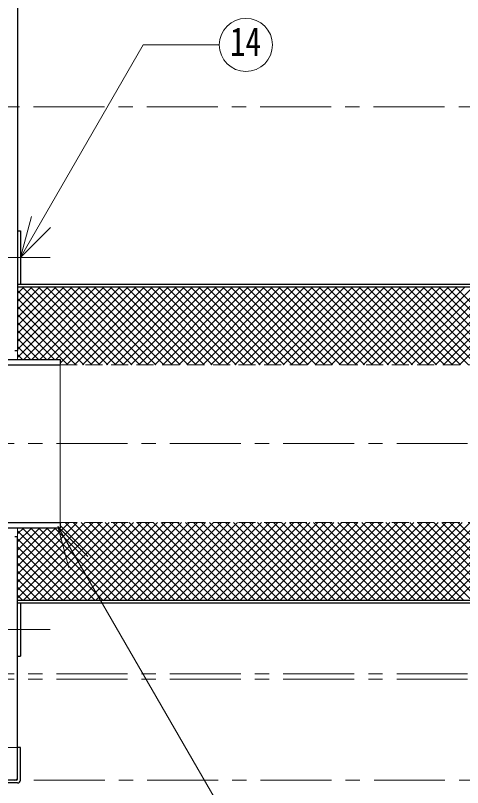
# Model space of a CAD drawing. Units: millimetres at full size, sheet at 1:8; details may follow other scales. Extents: x -1691 to 1549, y -1119 to 1129.
# Drawn here: x -452.3 to -200, y -739.1 to -303.2 of the extents above; entities that cross this region are included whole.
import ezdxf
from ezdxf.enums import TextEntityAlignment as Align

# ---------------------------------------------------------------- set-up
doc = ezdxf.new("R2010")
doc.units = ezdxf.units.MM
doc.header["$LTSCALE"] = 8
doc.linetypes.add('CHAIN1', pattern=[8, 5, -1, 1, -1])
doc.linetypes.add('DASHED1', pattern=[1.8, 1.2, -0.6])
doc.layers.add('0-0_ﾚｲﾔ1', color=4, linetype='Continuous', lineweight=9)
doc.styles.add('ＭＳ ゴシック', font='')
doc.styles.get('ＭＳ ゴシック').set_extended_font_data('MS Gothic')

msp = doc.modelspace()

# ---------------------------------------------------------------- linework, layer by layer
at = {"layer": '0-0_ﾚｲﾔ1', "color": 5, "lineweight": 25}
for p, q in [((-451.137, -230.309), (-451.137, -492.409)), ((-451.137, -454.909), (48.863, -454.909)), ((-451.137, -456.509), (47.263, -456.509)), ((-452.737, -492.409), (-451.137, -492.409)), ((-516.137, -500.409), (-427.137, -500.409)), ((-516.137, -589.409), (-427.137, -589.409)), ((-511.137, -592.409), (-427.137, -592.409)), ((-427.137, -589.409), (-427.137, -592.409)), ((-452.737, -597.409), (-451.137, -597.409)), ((-451.137, -734.109), (-451.137, -597.409)), ((-451.137, -633.309), (47.263, -633.309)), ((-451.137, -634.909), (48.863, -634.909)), ((-449.537, -634.909), (-449.537, -664.909)), ((-451.137, -664.909), (-449.537, -664.909)), ((-449.537, -716.509), (-451.137, -716.509)), ((-449.537, -734.909), (-449.537, -716.509)), ((-451.137, -736.509), (-1261.137, -736.509)), ((-451.937, -734.909), (-1260.337, -734.909))]:
    msp.add_line(p, q, dxfattribs=at)
at = {"layer": '0-0_ﾚｲﾔ1', "linetype": 'CHAIN1'}
for p, q in [((-506.137, -354.909), (288.863, -354.909)), ((-472.737, -439.909), (-429.537, -439.909)), ((-557.137, -544.909), (243.863, -544.909)), ((-472.737, -649.909), (-429.537, -649.909)), ((-493.137, -674.909), (333.863, -674.909)), ((-493.137, -677.909), (378.863, -677.909)), ((-441.937, -734.909), (423.863, -734.909))]:
    msp.add_line(p, q, dxfattribs=at)
at = {"layer": '0-0_ﾚｲﾔ1', "color": 7, "lineweight": 18}
for p, q in [((-449.537, -439.909), (-443.326, -416.727)), ((-449.537, -439.909), (-432.567, -422.939)), ((-451.137, -492.409), (-451.137, -497.409)), ((-427.137, -499.909), (-427.137, -589.409)), ((-451.137, -597.409), (-451.137, -592.409)), ((-428.42, -591.79), (-411.449, -608.76)), ((-428.42, -591.79), (-422.208, -614.972))]:
    msp.add_line(p, q, dxfattribs=at)
at = {"layer": '0-0_ﾚｲﾔ1'}
for p, q in [((-451.137, -496.392), (-411.254, -456.509)), ((-451.137, -491.867), (-415.78, -456.509)), ((-451.137, -487.341), (-420.305, -456.509)), ((-451.137, -482.816), (-424.831, -456.509)), ((-451.137, -478.29), (-429.356, -456.509)), ((-451.137, -473.765), (-433.882, -456.509)), ((-451.137, -469.239), (-438.407, -456.509)), ((-451.137, -464.714), (-442.933, -456.509)), ((-451.137, -460.188), (-447.458, -456.509)), ((-448.588, -456.509), (-404.688, -500.409)), ((-447.629, -497.409), (-406.729, -456.509)), ((-444.062, -456.509), (-400.162, -500.409)), ((-443.103, -497.409), (-402.203, -456.509)), ((-439.537, -456.509), (-395.637, -500.409)), ((-438.578, -497.409), (-397.678, -456.509)), ((-435.011, -456.509), (-391.111, -500.409)), ((-434.052, -497.409), (-393.152, -456.509)), ((-430.486, -456.509), (-386.586, -500.409)), ((-429.527, -497.409), (-388.627, -456.509)), ((-427.137, -499.545), (-384.101, -456.509)), ((-425.96, -456.509), (-382.06, -500.409)), ((-423.476, -500.409), (-379.576, -456.509)), ((-421.435, -456.509), (-377.535, -500.409)), ((-418.95, -500.409), (-375.05, -456.509)), ((-416.909, -456.509), (-373.009, -500.409)), ((-414.425, -500.409), (-370.525, -456.509)), ((-412.384, -456.509), (-368.484, -500.409)), ((-409.899, -500.409), (-365.999, -456.509)), ((-407.858, -456.509), (-363.958, -500.409)), ((-405.374, -500.409), (-361.474, -456.509)), ((-403.333, -456.509), (-359.433, -500.409)), ((-400.848, -500.409), (-356.948, -456.509)), ((-398.807, -456.509), (-354.907, -500.409)), ((-396.323, -500.409), (-352.423, -456.509)), ((-394.282, -456.509), (-350.382, -500.409)), ((-391.797, -500.409), (-347.897, -456.509)), ((-389.756, -456.509), (-345.856, -500.409)), ((-387.272, -500.409), (-343.372, -456.509)), ((-385.231, -456.509), (-341.331, -500.409)), ((-382.747, -500.409), (-338.847, -456.509)), ((-380.705, -456.509), (-336.805, -500.409)), ((-378.221, -500.409), (-334.321, -456.509)), ((-376.18, -456.509), (-332.28, -500.409)), ((-373.696, -500.409), (-329.796, -456.509)), ((-371.654, -456.509), (-327.754, -500.409)), ((-369.17, -500.409), (-325.27, -456.509)), ((-367.129, -456.509), (-323.229, -500.409)), ((-364.645, -500.409), (-320.745, -456.509)), ((-362.603, -456.509), (-318.703, -500.409)), ((-360.119, -500.409), (-316.219, -456.509)), ((-358.078, -456.509), (-314.178, -500.409)), ((-355.594, -500.409), (-311.694, -456.509)), ((-353.552, -456.509), (-309.652, -500.409)), ((-351.068, -500.409), (-307.168, -456.509)), ((-349.027, -456.509), (-305.127, -500.409)), ((-346.543, -500.409), (-302.643, -456.509)), ((-344.501, -456.509), (-300.601, -500.409)), ((-342.017, -500.409), (-298.117, -456.509)), ((-339.976, -456.509), (-296.076, -500.409)), ((-337.492, -500.409), (-293.592, -456.509)), ((-335.451, -456.509), (-291.551, -500.409)), ((-332.966, -500.409), (-289.066, -456.509)), ((-330.925, -456.509), (-287.025, -500.409)), ((-328.441, -500.409), (-284.541, -456.509)), ((-326.4, -456.509), (-282.5, -500.409)), ((-323.915, -500.409), (-280.015, -456.509)), ((-321.874, -456.509), (-277.974, -500.409)), ((-319.39, -500.409), (-275.49, -456.509)), ((-317.349, -456.509), (-273.449, -500.409)), ((-314.864, -500.409), (-270.964, -456.509)), ((-312.823, -456.509), (-268.923, -500.409)), ((-310.339, -500.409), (-266.439, -456.509)), ((-308.298, -456.509), (-264.398, -500.409)), ((-305.813, -500.409), (-261.913, -456.509)), ((-303.772, -456.509), (-259.872, -500.409)), ((-301.288, -500.409), (-257.388, -456.509)), ((-299.247, -456.509), (-255.347, -500.409)), ((-296.762, -500.409), (-252.862, -456.509)), ((-294.721, -456.509), (-250.821, -500.409)), ((-292.237, -500.409), (-248.337, -456.509)), ((-290.196, -456.509), (-246.296, -500.409)), ((-287.711, -500.409), (-243.811, -456.509)), ((-285.67, -456.509), (-241.77, -500.409)), ((-283.186, -500.409), (-239.286, -456.509)), ((-281.145, -456.509), (-237.245, -500.409)), ((-278.66, -500.409), (-234.76, -456.509)), ((-276.619, -456.509), (-232.719, -500.409)), ((-274.135, -500.409), (-230.235, -456.509)), ((-272.094, -456.509), (-228.194, -500.409)), ((-269.609, -500.409), (-225.709, -456.509)), ((-267.568, -456.509), (-223.668, -500.409)), ((-265.084, -500.409), (-221.184, -456.509)), ((-263.043, -456.509), (-219.143, -500.409)), ((-260.558, -500.409), (-216.658, -456.509)), ((-258.517, -456.509), (-214.617, -500.409)), ((-256.033, -500.409), (-212.133, -456.509)), ((-253.992, -456.509), (-210.092, -500.409)), ((-251.508, -500.409), (-207.608, -456.509)), ((-249.466, -456.509), (-205.566, -500.409)), ((-246.982, -500.409), (-203.082, -456.509)), ((-244.941, -456.509), (-201.041, -500.409)), ((-242.457, -500.409), (-198.557, -456.509)), ((-240.415, -456.509), (-196.515, -500.409)), ((-237.931, -500.409), (-194.031, -456.509)), ((-235.89, -456.509), (-191.99, -500.409)), ((-233.406, -500.409), (-189.506, -456.509)), ((-231.364, -456.509), (-187.464, -500.409)), ((-228.88, -500.409), (-184.98, -456.509)), ((-226.839, -456.509), (-182.939, -500.409)), ((-224.355, -500.409), (-180.455, -456.509)), ((-222.313, -456.509), (-178.413, -500.409)), ((-219.829, -500.409), (-175.929, -456.509)), ((-217.788, -456.509), (-173.888, -500.409)), ((-215.304, -500.409), (-171.404, -456.509)), ((-213.262, -456.509), (-169.362, -500.409)), ((-210.778, -500.409), (-166.878, -456.509)), ((-208.737, -456.509), (-164.837, -500.409)), ((-206.253, -500.409), (-162.353, -456.509)), ((-204.211, -456.509), (-160.311, -500.409)), ((-201.727, -500.409), (-157.827, -456.509)), ((-451.137, -458.485), (-409.213, -500.409)), ((-451.137, -463.01), (-413.739, -500.409)), ((-451.137, -467.536), (-418.264, -500.409)), ((-451.137, -472.061), (-422.79, -500.409)), ((-451.137, -476.587), (-430.315, -497.409)), ((-451.137, -481.112), (-434.84, -497.409)), ((-451.137, -485.638), (-439.366, -497.409)), ((-451.137, -490.163), (-443.891, -497.409)), ((-451.137, -494.689), (-448.417, -497.409)), ((-451.137, -632.157), (-408.39, -589.409)), ((-451.137, -627.631), (-412.915, -589.409)), ((-451.137, -623.106), (-417.441, -589.409)), ((-451.137, -618.58), (-421.966, -589.409)), ((-451.137, -614.055), (-429.492, -592.409)), ((-451.137, -609.529), (-434.017, -592.409)), ((-451.137, -605.004), (-438.543, -592.409)), ((-451.137, -600.478), (-443.068, -592.409)), ((-451.137, -595.953), (-447.594, -592.409)), ((-448.452, -592.409), (-407.552, -633.309)), ((-447.764, -633.309), (-403.864, -589.409)), ((-443.927, -592.409), (-403.027, -633.309)), ((-443.239, -633.309), (-399.339, -589.409)), ((-439.401, -592.409), (-398.501, -633.309)), ((-438.713, -633.309), (-394.813, -589.409)), ((-434.876, -592.409), (-393.976, -633.309)), ((-434.188, -633.309), (-390.288, -589.409)), ((-430.35, -592.409), (-389.45, -633.309)), ((-429.662, -633.309), (-385.762, -589.409)), ((-427.137, -590.055), (-426.492, -589.409)), ((-427.137, -591.096), (-384.925, -633.309)), ((-425.137, -633.309), (-381.237, -589.409)), ((-424.299, -589.409), (-380.399, -633.309)), ((-420.611, -633.309), (-376.711, -589.409)), ((-419.774, -589.409), (-375.874, -633.309)), ((-416.086, -633.309), (-372.186, -589.409)), ((-415.248, -589.409), (-371.348, -633.309)), ((-411.56, -633.309), (-367.66, -589.409)), ((-410.723, -589.409), (-366.823, -633.309)), ((-407.035, -633.309), (-363.135, -589.409)), ((-406.197, -589.409), (-362.297, -633.309)), ((-402.509, -633.309), (-358.609, -589.409)), ((-401.672, -589.409), (-357.772, -633.309)), ((-397.984, -633.309), (-354.084, -589.409)), ((-397.146, -589.409), (-353.246, -633.309)), ((-393.458, -633.309), (-349.558, -589.409)), ((-392.621, -589.409), (-348.721, -633.309)), ((-388.933, -633.309), (-345.033, -589.409)), ((-388.095, -589.409), (-344.195, -633.309)), ((-384.408, -633.309), (-340.508, -589.409)), ((-383.57, -589.409), (-339.67, -633.309)), ((-379.882, -633.309), (-335.982, -589.409)), ((-379.044, -589.409), (-335.144, -633.309)), ((-375.357, -633.309), (-331.457, -589.409)), ((-374.519, -589.409), (-330.619, -633.309)), ((-370.831, -633.309), (-326.931, -589.409)), ((-369.993, -589.409), (-326.093, -633.309)), ((-366.306, -633.309), (-322.406, -589.409)), ((-365.468, -589.409), (-321.568, -633.309)), ((-361.78, -633.309), (-317.88, -589.409)), ((-360.942, -589.409), (-317.042, -633.309)), ((-357.255, -633.309), (-313.355, -589.409)), ((-356.417, -589.409), (-312.517, -633.309)), ((-352.729, -633.309), (-308.829, -589.409)), ((-351.891, -589.409), (-307.991, -633.309)), ((-348.204, -633.309), (-304.304, -589.409)), ((-347.366, -589.409), (-303.466, -633.309)), ((-343.678, -633.309), (-299.778, -589.409)), ((-342.84, -589.409), (-298.94, -633.309)), ((-339.153, -633.309), (-295.253, -589.409)), ((-338.315, -589.409), (-294.415, -633.309)), ((-334.627, -633.309), (-290.727, -589.409)), ((-333.79, -589.409), (-289.89, -633.309)), ((-330.102, -633.309), (-286.202, -589.409)), ((-329.264, -589.409), (-285.364, -633.309)), ((-325.576, -633.309), (-281.676, -589.409)), ((-324.739, -589.409), (-280.839, -633.309)), ((-321.051, -633.309), (-277.151, -589.409)), ((-320.213, -589.409), (-276.313, -633.309)), ((-316.525, -633.309), (-272.625, -589.409)), ((-315.688, -589.409), (-271.788, -633.309)), ((-312, -633.309), (-268.1, -589.409)), ((-311.162, -589.409), (-267.262, -633.309)), ((-307.474, -633.309), (-263.574, -589.409)), ((-306.637, -589.409), (-262.737, -633.309)), ((-302.949, -633.309), (-259.049, -589.409)), ((-302.111, -589.409), (-258.211, -633.309)), ((-298.423, -633.309), (-254.523, -589.409)), ((-297.586, -589.409), (-253.686, -633.309)), ((-293.898, -633.309), (-249.998, -589.409)), ((-293.06, -589.409), (-249.16, -633.309)), ((-289.372, -633.309), (-245.472, -589.409)), ((-288.535, -589.409), (-244.635, -633.309)), ((-284.847, -633.309), (-240.947, -589.409)), ((-284.009, -589.409), (-240.109, -633.309)), ((-280.321, -633.309), (-236.421, -589.409)), ((-279.484, -589.409), (-235.584, -633.309)), ((-275.796, -633.309), (-231.896, -589.409)), ((-274.958, -589.409), (-231.058, -633.309)), ((-271.27, -633.309), (-227.37, -589.409)), ((-270.433, -589.409), (-226.533, -633.309)), ((-266.745, -633.309), (-222.845, -589.409)), ((-265.907, -589.409), (-222.007, -633.309)), ((-262.219, -633.309), (-218.319, -589.409)), ((-261.382, -589.409), (-217.482, -633.309)), ((-257.694, -633.309), (-213.794, -589.409)), ((-256.856, -589.409), (-212.956, -633.309)), ((-253.168, -633.309), (-209.268, -589.409)), ((-252.331, -589.409), (-208.431, -633.309)), ((-248.643, -633.309), (-204.743, -589.409)), ((-247.805, -589.409), (-203.905, -633.309)), ((-244.118, -633.309), (-200.218, -589.409)), ((-243.28, -589.409), (-199.38, -633.309)), ((-239.592, -633.309), (-195.692, -589.409)), ((-238.754, -589.409), (-194.854, -633.309)), ((-235.067, -633.309), (-191.167, -589.409)), ((-234.229, -589.409), (-190.329, -633.309)), ((-230.541, -633.309), (-186.641, -589.409)), ((-229.703, -589.409), (-185.803, -633.309)), ((-226.016, -633.309), (-182.116, -589.409)), ((-225.178, -589.409), (-181.278, -633.309)), ((-221.49, -633.309), (-177.59, -589.409)), ((-220.652, -589.409), (-176.752, -633.309)), ((-216.965, -633.309), (-173.065, -589.409)), ((-216.127, -589.409), (-172.227, -633.309)), ((-212.439, -633.309), (-168.539, -589.409)), ((-211.601, -589.409), (-167.701, -633.309)), ((-207.914, -633.309), (-164.014, -589.409)), ((-207.076, -589.409), (-163.176, -633.309)), ((-203.388, -633.309), (-159.488, -589.409)), ((-202.551, -589.409), (-158.651, -633.309)), ((-451.137, -594.249), (-412.078, -633.309)), ((-451.137, -598.775), (-416.603, -633.309)), ((-451.137, -603.3), (-421.129, -633.309)), ((-451.137, -607.826), (-425.654, -633.309)), ((-451.137, -612.351), (-430.18, -633.309)), ((-451.137, -616.877), (-434.705, -633.309)), ((-451.137, -621.402), (-439.23, -633.309)), ((-451.137, -625.928), (-443.756, -633.309)), ((-451.137, -630.453), (-448.281, -633.309))]:
    msp.add_line(p, q, dxfattribs=at)
at = {"layer": '0-0_ﾚｲﾔ1', "linetype": 'DASHED1'}
for p, q in [((-427.137, -500.409), (98.863, -500.409)), ((-427.137, -589.409), (98.863, -589.409)), ((-451.137, -716.509), (-1261.137, -716.509))]:
    msp.add_line(p, q, dxfattribs=at)
at = {"layer": '0-0_ﾚｲﾔ1', "color": 7, "lineweight": 18}
for points in [[(-449.537, -439.909), (-380.237, -319.877), (-337.253, -319.877)], [(-428.42, -591.79), (-321.93, -776.235), (-266.975, -776.235)]]:
    msp.add_lwpolyline(points, dxfattribs=at)
at = {"layer": '0-0_ﾚｲﾔ1', "color": 5, "lineweight": 25}
for points in [[(-451.137, -424.909), (-449.537, -424.909), (-449.537, -454.909)], [(-511.137, -497.409), (-427.137, -497.409), (-427.137, -499.909)]]:
    msp.add_lwpolyline(points, dxfattribs=at)
at = {"layer": '0-0_ﾚｲﾔ1', "color": 7, "lineweight": 18}
msp.add_circle((-322.253, -319.877), 15, dxfattribs=at)
at = {"layer": '0-0_ﾚｲﾔ1', "color": 5, "lineweight": 25}
for centre, radius in [((-452.737, -733.309), 1.6), ((-451.937, -734.109), 0.8), ((-451.137, -734.909), 1.6)]:
    msp.add_arc(centre, radius, 270, 0, dxfattribs=at)

# ---------------------------------------------------------------- texts
at = {"layer": '0-0_ﾚｲﾔ1', "color": 7, "style": 'ＭＳ ゴシック', "width": 0.8}
msp.add_text('14', height=16.13, dxfattribs=at).set_placement((-331.253, -330.877), align=Align.BOTTOM_LEFT)

doc.saveas('drawing.dxf')
